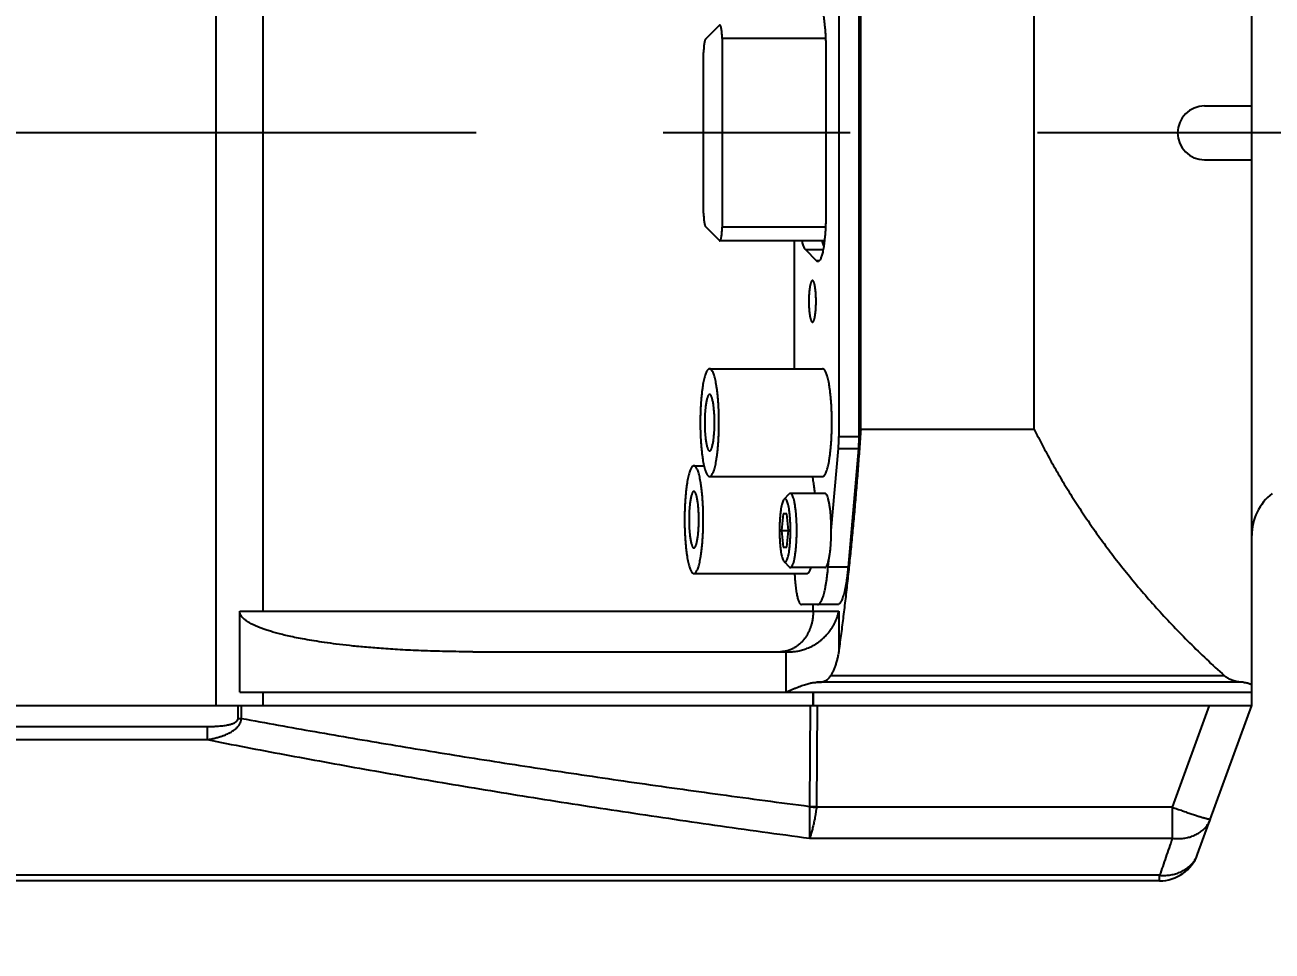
# Model space of a CAD drawing. Extents: x 0 to 3364, y 0 to 2376.
# Drawn here: x 1568.1 to 1660.5, y 1866.2 to 1935 of the extents above; entities that cross this region are included whole.
import ezdxf

# ---------------------------------------------------------------- set-up
doc = ezdxf.new("R2010")
doc.units = 0
doc.header["$LTSCALE"] = 185.02
doc.header["$PDMODE"] = 3
doc.header["$PDSIZE"] = 0.3125
doc.linetypes.add('CENTER', pattern=[0.6, 0.375, -0.075, 0.075, -0.075])
doc.layers.get('0').update_dxf_attribs({"linetype": 'CONTINUOUS'})
doc.layers.get('DEFPOINTS').update_dxf_attribs({"linetype": 'CONTINUOUS'})
doc.layers.add('95_ALL_DIM', color=7, linetype='CONTINUOUS')
doc.layers.add('DEFAULT_1', color=7, linetype='CENTER')
doc.styles.get("Standard").update_dxf_attribs({"font": 'txt', "width": 0.8})
doc.dimstyles.new('DIMSTYLE_17', dxfattribs={"dimtxt": 16, "dimasz": 6, "dimexe": 0.18, "dimexo": 0.0625, "dimgap": 0.09, "dimtad": 1, "dimtih": 1, "dimtoh": 1, "dimdec": 3, "dimdsep": 46, "dimtxsty": 'Standard', "dimblk": 'OPEN', "dimblk1": 'OPEN', "dimblk2": 'OPEN', "dimcen": 0.09, "dimadec": 0, "dimazin": 0, "dimtp": 0.1, "dimtm": 0.1, "dimtfac": 1, "dimtdec": 3, "dimtofl": 0, "dimtmove": 0, "dimatfit": 3, "dimldrblk": 'OPEN', "dimfxl": 1, "dimtolj": 1, "dimarcsym": 0})

# ---------------------------------------------------------------- blocks, each defined once
blk = doc.blocks.new('_OPEN')
at = {"color": 0, "linetype": 'ByBlock'}
for p, q in [((0, 0), (-1, 0.233)), ((-1, -0.233), (0, 0)), ((-1, 0), (0, 0))]:
    blk.add_line(p, q, dxfattribs=at)
blk = doc.blocks.new('*D70')
at = {"layer": '95_ALL_DIM', "color": 0, "transparency": 16777216}
for p, q in [((1514.451, 1799.958), (1448.482, 1917.47)), ((1708.654, 1799.958), (1514.451, 1799.958))]:
    blk.add_line(p, q, dxfattribs=at)
at = {"layer": 'DEFPOINTS', "color": 0, "transparency": 16777216}
for p in [(1445.545, 1922.702), (1447.503, 1919.214)]:
    blk.add_point(p, dxfattribs=at)
at = {"layer": '95_ALL_DIM', "color": 0, "transparency": 16777216, "xscale": 6, "yscale": 6, "zscale": 6, "rotation": 119.3088437469556}
blk.add_blockref('_OPEN', (1445.545, 1922.702), dxfattribs=at)
at = {"layer": '95_ALL_DIM', "color": 0, "transparency": 16777216, "insert": (1624.387, 1810.714), "char_height": 16, "attachment_point": 5}
blk.add_mtext('\\A1;2-M∅4 depth 10', dxfattribs=at)

msp = doc.modelspace()

# ---------------------------------------------------------------- linework, layer by layer
for p, q in [((1582.2395, 1884.4577), (1582.2395, 1969.4577)), ((1659.0239, 1884.4577), (1659.0239, 1969.4577)), ((1585.7125, 1891.4577), (1585.7125, 1962.4577)), ((1628.4071, 1949.4855), (1628.4071, 1904.4298)), ((1629.8843, 1949.4855), (1629.8843, 1904.4298)), ((1630.0239, 1904.9577), (1630.0239, 1948.9577)), ((1642.8924, 1904.9577), (1642.8924, 1948.9577)), ((1618.5192, 1933.9104), (1619.5438, 1934.9507)), ((1619.7476, 1933.9659), (1619.7476, 1919.9494)), ((1627.4197, 1933.9659), (1619.7476, 1933.9659)), ((1618.3758, 1920.9897), (1618.3758, 1932.9256)), ((1627.4347, 1933.2057), (1627.4347, 1920.8096)), ((1655.5239, 1928.9577), (1659.0239, 1928.9577)), ((1655.5239, 1924.9577), (1659.0239, 1924.9577)), ((1619.5438, 1918.9646), (1618.5192, 1920.0049)), ((1627.4154, 1919.9494), (1619.7476, 1919.9494)), ((1627.3384, 1918.9494), (1619.5739, 1918.9494)), ((1625.1078, 1909.4577), (1625.1078, 1918.9494)), ((1626.7417, 1917.4613), (1625.943, 1918.2724)), ((1627.2372, 1918.2724), (1625.943, 1918.2724)), ((1626.9465, 1917.4613), (1626.7417, 1917.4613)), ((1618.8207, 1909.4577), (1627.1916, 1909.4577)), ((1642.8924, 1904.9577), (1630.0239, 1904.9577)), ((1628.4071, 1904.4298), (1629.8843, 1904.4298)), ((1627.8427, 1897.4577), (1628.3704, 1903.5354)), ((1628.3704, 1903.5354), (1629.8476, 1903.5354)), ((1629.8476, 1903.5354), (1629.0824, 1894.7216)), ((1617.6572, 1902.2577), (1618.404, 1902.2577)), ((1618.8207, 1901.4577), (1627.1916, 1901.4577)), ((1624.3388, 1899.7708), (1624.7205, 1900.1646)), ((1627.3652, 1900.2077), (1624.8047, 1900.2077)), ((1624.2862, 1898.7004), (1624.1616, 1897.4577)), ((1624.5354, 1898.7004), (1624.2862, 1898.7004)), ((1624.66, 1897.4577), (1624.5354, 1898.7004)), ((1624.1616, 1897.4577), (1624.2862, 1896.2149)), ((1624.1616, 1897.4577), (1624.66, 1897.4577)), ((1624.5354, 1896.2149), (1624.66, 1897.4577)), ((1624.2862, 1896.2149), (1624.5354, 1896.2149)), ((1624.3388, 1895.1445), (1624.7205, 1894.7507)), ((1627.6052, 1894.7216), (1627.6519, 1895.2593)), ((1629.0824, 1894.7216), (1627.6052, 1894.7216)), ((1617.6572, 1894.2577), (1626.0281, 1894.2577)), ((1627.3652, 1894.7077), (1624.8047, 1894.7077)), ((1628.3058, 1891.9577), (1625.6287, 1891.9577)), ((1626.4982, 1891.4577), (1626.4982, 1891.9577)), ((1583.9893, 1885.4577), (1583.9893, 1891.4577)), ((1583.9893, 1891.4577), (1628.4026, 1891.4577)), ((1628.4026, 1891.4577), (1628.4026, 1888.549)), ((1601.2656, 1888.4577), (1624.7757, 1888.4577)), ((1624.4634, 1888.4577), (1624.4634, 1885.4577)), ((1627.8005, 1886.6845), (1656.9785, 1886.6845)), ((1658.3749, 1886.1909), (1626.7718, 1886.1909)), ((1583.9893, 1885.4577), (1659.0239, 1885.4577)), ((1585.7125, 1884.4577), (1585.7125, 1885.4577)), ((1626.4982, 1884.4577), (1626.4982, 1885.4577)), ((1626.5239, 1884.4577), (1626.5239, 1885.4577)), ((1442.5239, 1884.4577), (1659.0239, 1884.4577)), ((1583.8539, 1883.5115), (1583.8582, 1884.4577)), ((1584.114, 1883.5115), (1584.1184, 1884.4577)), ((1626.2658, 1884.4577), (1626.2315, 1876.9838)), ((1626.786, 1884.4577), (1626.7517, 1876.9838)), ((1653.1398, 1876.9172), (1655.8881, 1884.4577)), ((1655.0048, 1873.4303), (1659.0239, 1884.4577)), ((1551.4966, 1882.9131), (1581.5658, 1882.9131)), ((1581.5658, 1882.9131), (1581.5658, 1881.9364)), ((1551.4965, 1881.9364), (1581.5658, 1881.9364)), ((1653.1398, 1876.9172), (1626.7493, 1876.9172)), ((1653.1398, 1874.6209), (1653.1398, 1876.9172)), ((1626.2272, 1874.6209), (1653.1398, 1874.6209)), ((1652.1862, 1871.8757), (1558.8532, 1871.8757)), ((1652.1862, 1871.4577), (1652.1862, 1871.8757)), ((1652.1862, 1871.4577), (1558.8531, 1871.4577))]:
    msp.add_line(p, q)
for centre, radius, start, end in [((1655.5239, 1926.9577), 2, 90, 270), ((1663.0239, 1897.0852), 4, 128.682187, 180), ((1652.1862, 1874.4577), 3, 270, 339.974733)]:
    msp.add_arc(centre, radius, start, end)
for points, start_tangent, end_tangent in [([(1626.8443, 1936.6057), (1626.8884, 1936.5962), (1626.9371, 1936.5634), (1626.9852, 1936.5074), (1627.0323, 1936.4286), (1627.0781, 1936.3276), (1627.1223, 1936.2051), (1627.1646, 1936.0618), (1627.2046, 1935.8988), (1627.2422, 1935.7172), (1627.2771, 1935.5183), (1627.3089, 1935.3034), (1627.3375, 1935.074), (1627.3628, 1934.8318), (1627.3844, 1934.5783), (1627.4023, 1934.3153), (1627.4164, 1934.0447), (1627.4265, 1933.7682), (1627.4326, 1933.4879), (1627.4347, 1933.2057)], (0.9999903, -0.0044013), (0, -1)), ([(1619.5739, 1934.9657), (1619.5669, 1934.9651), (1619.5438, 1934.9507)], (-0.9996511, 0.0264145), (-0.7016738, -0.7124983)), ([(1619.7476, 1933.9659), (1619.746, 1934.0998), (1619.7414, 1934.2312), (1619.7337, 1934.3579), (1619.7231, 1934.4775), (1619.7099, 1934.5879), (1619.6942, 1934.6871), (1619.6764, 1934.7733), (1619.6567, 1934.845), (1619.6355, 1934.9009), (1619.6132, 1934.94), (1619.5902, 1934.9615), (1619.5739, 1934.9657)], (0, 1), (-0.9996511, 0.0264145)), ([(1618.5192, 1933.9104), (1618.4978, 1933.8805), (1618.4773, 1933.8352), (1618.4578, 1933.7753), (1618.4399, 1933.7017), (1618.4237, 1933.6156), (1618.4096, 1933.5185), (1618.3977, 1933.4118), (1618.3882, 1933.2972), (1618.3813, 1933.1767), (1618.3771, 1933.0522), (1618.3758, 1932.9256)], (-0.7016738, -0.7124983), (0, -1)), ([(1618.3758, 1920.9897), (1618.3771, 1920.8631), (1618.3813, 1920.7386), (1618.3882, 1920.6181), (1618.3977, 1920.5035), (1618.4096, 1920.3968), (1618.4237, 1920.2997), (1618.4399, 1920.2136), (1618.4578, 1920.14), (1618.4773, 1920.0801), (1618.4978, 1920.0348), (1618.5192, 1920.0049)], (0, -1), (0.7016738, -0.7124983)), ([(1627.4347, 1920.8096), (1627.4326, 1920.5274), (1627.4265, 1920.2471), (1627.4164, 1919.9706), (1627.4023, 1919.7), (1627.3844, 1919.437), (1627.3628, 1919.1836), (1627.3375, 1918.9413), (1627.3089, 1918.7119), (1627.2771, 1918.497), (1627.2422, 1918.2981), (1627.2046, 1918.1165), (1627.1646, 1917.9535), (1627.1223, 1917.8103), (1627.0781, 1917.6877), (1627.0323, 1917.5867), (1626.9852, 1917.5079), (1626.9371, 1917.4519), (1626.8884, 1917.4191), (1626.8443, 1917.4096)], (0, -1), (-0.9999903, -0.0044013)), ([(1619.5739, 1918.9496), (1619.5902, 1918.9538), (1619.6132, 1918.9753), (1619.6355, 1919.0144), (1619.6567, 1919.0703), (1619.6764, 1919.142), (1619.6942, 1919.2282), (1619.7099, 1919.3274), (1619.7231, 1919.4378), (1619.7337, 1919.5574), (1619.7414, 1919.6841), (1619.746, 1919.8156), (1619.7476, 1919.9494)], (0.9996511, 0.0264145), (0, 1)), ([(1619.5438, 1918.9646), (1619.5669, 1918.9502), (1619.5739, 1918.9496)], (0.7016738, -0.7124983), (0.9996511, 0.0264145)), ([(1625.943, 1918.2724), (1625.8956, 1918.3321), (1625.8493, 1918.414), (1625.8042, 1918.5175), (1625.7608, 1918.6419), (1625.7194, 1918.7865), (1625.6802, 1918.9494)], (-0.7016738, 0.7124983), (-0.2153463, 0.9765378)), ([(1627.1574, 1918.9494), (1627.1966, 1918.7865), (1627.238, 1918.6419), (1627.2806, 1918.5197)], (0.2153463, -0.9765378), (0.3602627, -0.9328509)), ([(1626.8443, 1917.4096), (1626.8394, 1917.4097), (1626.7904, 1917.4238), (1626.7417, 1917.4613)], (-0.9999903, -0.0044013), (-0.7016738, 0.7124983)), ([(1626.4449, 1916.0077), (1626.4176, 1915.9997), (1626.3907, 1915.9759), (1626.3643, 1915.9366), (1626.3387, 1915.882), (1626.3142, 1915.8129), (1626.2911, 1915.7298), (1626.2695, 1915.6337), (1626.2498, 1915.5256), (1626.232, 1915.4064), (1626.2165, 1915.2775), (1626.2032, 1915.1403), (1626.1925, 1914.996), (1626.1843, 1914.8462), (1626.1788, 1914.6924), (1626.1761, 1914.5362), (1626.1761, 1914.3791), (1626.1788, 1914.2229), (1626.1843, 1914.0691), (1626.1925, 1913.9193), (1626.2032, 1913.775), (1626.2165, 1913.6378), (1626.232, 1913.5089), (1626.2498, 1913.3898), (1626.2695, 1913.2816), (1626.2911, 1913.1855), (1626.3142, 1913.1024), (1626.3387, 1913.0333), (1626.3643, 1912.9787), (1626.3907, 1912.9394), (1626.4176, 1912.9156), (1626.4449, 1912.9077)], (-1, 0), (1, 0)), ([(1626.4449, 1912.9077), (1626.4721, 1912.9156), (1626.499, 1912.9394), (1626.5254, 1912.9787), (1626.551, 1913.0333), (1626.5755, 1913.1024), (1626.5986, 1913.1855), (1626.6202, 1913.2816), (1626.6399, 1913.3898), (1626.6577, 1913.5089), (1626.6733, 1913.6378), (1626.6865, 1913.775), (1626.6973, 1913.9193), (1626.7054, 1914.0691), (1626.7109, 1914.2229), (1626.7137, 1914.3791), (1626.7137, 1914.5362), (1626.7109, 1914.6924), (1626.7054, 1914.8462), (1626.6973, 1914.996), (1626.6865, 1915.1403), (1626.6733, 1915.2775), (1626.6577, 1915.4064), (1626.6399, 1915.5256), (1626.6202, 1915.6337), (1626.5986, 1915.7298), (1626.5755, 1915.8129), (1626.551, 1915.882), (1626.5254, 1915.9366), (1626.499, 1915.9759), (1626.4721, 1915.9997), (1626.4449, 1916.0077)], (1, 0), (-1, 0)), ([(1618.8207, 1909.4577), (1618.7633, 1909.444), (1618.7064, 1909.4031), (1618.6502, 1909.3353), (1618.5952, 1909.2409), (1618.5417, 1909.1207), (1618.4901, 1908.9755), (1618.4408, 1908.8063), (1618.3941, 1908.6142), (1618.3503, 1908.4005), (1618.3097, 1908.1668), (1618.2726, 1907.9145), (1618.2392, 1907.6454), (1618.2098, 1907.3614), (1618.1846, 1907.0644), (1618.1637, 1906.7565), (1618.1473, 1906.4396), (1618.1356, 1906.116), (1618.1285, 1905.788), (1618.1261, 1905.4577), (1618.1285, 1905.1273), (1618.1356, 1904.7993), (1618.1473, 1904.4757), (1618.1637, 1904.1589), (1618.1846, 1903.8509), (1618.2098, 1903.5539), (1618.2392, 1903.2699), (1618.2726, 1903.0008), (1618.3097, 1902.7485), (1618.3503, 1902.5148), (1618.3941, 1902.3011), (1618.4408, 1902.109), (1618.4901, 1901.9398), (1618.5417, 1901.7946), (1618.5952, 1901.6744), (1618.6502, 1901.5801), (1618.7064, 1901.5122), (1618.7633, 1901.4713), (1618.8207, 1901.4577)], (-1, 0), (1, 0)), ([(1618.8207, 1901.4577), (1618.878, 1901.4713), (1618.935, 1901.5122), (1618.9912, 1901.5801), (1619.0462, 1901.6744), (1619.0997, 1901.7946), (1619.1513, 1901.9398), (1619.2006, 1902.109), (1619.2473, 1902.3011), (1619.2911, 1902.5148), (1619.3317, 1902.7485), (1619.3688, 1903.0008), (1619.4022, 1903.2699), (1619.4316, 1903.5539), (1619.4568, 1903.8509), (1619.4776, 1904.1589), (1619.494, 1904.4757), (1619.5058, 1904.7993), (1619.5129, 1905.1273), (1619.5153, 1905.4577), (1619.5129, 1905.788), (1619.5058, 1906.116), (1619.494, 1906.4396), (1619.4776, 1906.7565), (1619.4568, 1907.0644), (1619.4316, 1907.3614), (1619.4022, 1907.6454), (1619.3688, 1907.9145), (1619.3317, 1908.1668), (1619.2911, 1908.4005), (1619.2473, 1908.6142), (1619.2006, 1908.8063), (1619.1513, 1908.9755), (1619.0997, 1909.1207), (1619.0462, 1909.2409), (1618.9912, 1909.3353), (1618.935, 1909.4031), (1618.878, 1909.444), (1618.8207, 1909.4577)], (1, 0), (-1, 0)), ([(1627.1916, 1901.4577), (1627.2474, 1901.4706), (1627.303, 1901.5095), (1627.3578, 1901.5739), (1627.4115, 1901.6635), (1627.4638, 1901.7777), (1627.5143, 1901.9158), (1627.5628, 1902.0769), (1627.6088, 1902.2599), (1627.6522, 1902.4636), (1627.6925, 1902.6868), (1627.7296, 1902.9279), (1627.7632, 1903.1854), (1627.7931, 1903.4577), (1627.8191, 1903.7429), (1627.841, 1904.0392), (1627.8587, 1904.3448), (1627.8721, 1904.6575), (1627.8811, 1904.9755), (1627.8856, 1905.2966), (1627.8856, 1905.6187), (1627.8811, 1905.9398), (1627.8721, 1906.2578), (1627.8587, 1906.5705), (1627.841, 1906.8761), (1627.8191, 1907.1724), (1627.7931, 1907.4577), (1627.7632, 1907.7299), (1627.7296, 1907.9874), (1627.6925, 1908.2285), (1627.6522, 1908.4517), (1627.6088, 1908.6554), (1627.5628, 1908.8384), (1627.5143, 1908.9995), (1627.4638, 1909.1376), (1627.4115, 1909.2518), (1627.3578, 1909.3414), (1627.303, 1909.4059), (1627.2474, 1909.4447), (1627.1916, 1909.4577)], (1, 0), (-1, 0)), ([(1618.8207, 1907.5577), (1618.786, 1907.5481), (1618.7517, 1907.5197), (1618.718, 1907.4726), (1618.6852, 1907.4072), (1618.6536, 1907.3242), (1618.6235, 1907.2243), (1618.5953, 1907.1084), (1618.569, 1906.9775), (1618.5451, 1906.8329), (1618.5236, 1906.6758), (1618.5049, 1906.5077), (1618.489, 1906.33), (1618.4761, 1906.1445), (1618.4663, 1905.9527), (1618.4597, 1905.7565), (1618.4564, 1905.5576), (1618.4564, 1905.3577), (1618.4597, 1905.1588), (1618.4663, 1904.9626), (1618.4761, 1904.7708), (1618.489, 1904.5853), (1618.5049, 1904.4077), (1618.5236, 1904.2395), (1618.5451, 1904.0824), (1618.569, 1903.9378), (1618.5953, 1903.8069), (1618.6235, 1903.691), (1618.6536, 1903.5911), (1618.6852, 1903.5081), (1618.718, 1903.4427), (1618.7517, 1903.3956), (1618.786, 1903.3672), (1618.8207, 1903.3577)], (-1, 0), (1, 0)), ([(1618.8207, 1903.3577), (1618.8554, 1903.3672), (1618.8897, 1903.3956), (1618.9234, 1903.4427), (1618.9562, 1903.5081), (1618.9878, 1903.5911), (1619.0178, 1903.691), (1619.0461, 1903.8069), (1619.0723, 1903.9378), (1619.0963, 1904.0824), (1619.1177, 1904.2395), (1619.1365, 1904.4077), (1619.1524, 1904.5853), (1619.1653, 1904.7708), (1619.1751, 1904.9626), (1619.1816, 1905.1588), (1619.1849, 1905.3577), (1619.1849, 1905.5576), (1619.1816, 1905.7565), (1619.1751, 1905.9527), (1619.1653, 1906.1445), (1619.1524, 1906.33), (1619.1365, 1906.5077), (1619.1177, 1906.6758), (1619.0963, 1906.8329), (1619.0723, 1906.9775), (1619.0461, 1907.1084), (1619.0178, 1907.2243), (1618.9878, 1907.3242), (1618.9562, 1907.4072), (1618.9234, 1907.4726), (1618.8897, 1907.5197), (1618.8554, 1907.5481), (1618.8207, 1907.5577)], (1, 0), (-1, 0)), ([(1630.0239, 1904.9577), (1629.9232, 1903.4952), (1629.816, 1902.0471), (1629.7024, 1900.6141), (1629.5825, 1899.1973), (1629.4562, 1897.7975), (1629.3237, 1896.4156), (1629.1851, 1895.0525), (1629.0404, 1893.709), (1628.8897, 1892.3861), (1628.7332, 1891.0846), (1628.5708, 1889.8052), (1628.4026, 1888.549)], (-0.0661657, -0.9978086), (-0.1360802, -0.9906978)), ([(1642.8924, 1904.9577), (1643.5034, 1903.7603), (1644.1549, 1902.558), (1644.8482, 1901.351), (1645.5848, 1900.1393), (1646.3661, 1898.9235), (1647.1936, 1897.704), (1648.0688, 1896.4812), (1648.9934, 1895.2559), (1649.9688, 1894.0288), (1650.9967, 1892.8007), (1652.0787, 1891.5726), (1653.2163, 1890.3457), (1654.4111, 1889.1211), (1655.6647, 1887.9002), (1656.9785, 1886.6845)], (0.4435005, -0.8962741), (0.7425781, -0.6697595)), ([(1628.3704, 1903.5354), (1628.3835, 1903.7048), (1628.3937, 1903.8806), (1628.4011, 1904.061), (1628.4056, 1904.2446), (1628.4071, 1904.4298)], (0.0864987, 0.996252), (0, 1)), ([(1629.8843, 1904.4298), (1629.8828, 1904.2446), (1629.8783, 1904.061), (1629.871, 1903.8806), (1629.8607, 1903.7048), (1629.8476, 1903.5354)], (0, -1), (-0.0864987, -0.996252)), ([(1617.6572, 1902.2577), (1617.5999, 1902.244), (1617.5429, 1902.2031), (1617.4867, 1902.1353), (1617.4317, 1902.0409), (1617.3782, 1901.9207), (1617.3267, 1901.7755), (1617.2773, 1901.6063), (1617.2306, 1901.4142), (1617.1868, 1901.2005), (1617.1462, 1900.9668), (1617.1091, 1900.7145), (1617.0758, 1900.4454), (1617.0464, 1900.1614), (1617.0212, 1899.8644), (1617.0003, 1899.5565), (1616.9839, 1899.2396), (1616.9721, 1898.916), (1616.965, 1898.588), (1616.9627, 1898.2577), (1616.965, 1897.9273), (1616.9721, 1897.5993), (1616.9839, 1897.2757), (1617.0003, 1896.9589), (1617.0212, 1896.6509), (1617.0464, 1896.3539), (1617.0758, 1896.0699), (1617.1091, 1895.8008), (1617.1462, 1895.5485), (1617.1868, 1895.3148), (1617.2306, 1895.1011), (1617.2773, 1894.909), (1617.3267, 1894.7398), (1617.3782, 1894.5946), (1617.4317, 1894.4744), (1617.4867, 1894.3801), (1617.5429, 1894.3122), (1617.5999, 1894.2713), (1617.6572, 1894.2577)], (-1, 0), (1, 0)), ([(1617.6572, 1894.2577), (1617.7146, 1894.2713), (1617.7716, 1894.3122), (1617.8278, 1894.3801), (1617.8828, 1894.4744), (1617.9363, 1894.5946), (1617.9878, 1894.7398), (1618.0372, 1894.909), (1618.0839, 1895.1011), (1618.1277, 1895.3148), (1618.1683, 1895.5485), (1618.2054, 1895.8008), (1618.2387, 1896.0699), (1618.2681, 1896.3539), (1618.2933, 1896.6509), (1618.3142, 1896.9589), (1618.3306, 1897.2757), (1618.3424, 1897.5993), (1618.3495, 1897.9273), (1618.3518, 1898.2577), (1618.3495, 1898.588), (1618.3424, 1898.916), (1618.3306, 1899.2396), (1618.3142, 1899.5565), (1618.2933, 1899.8644), (1618.2681, 1900.1614), (1618.2387, 1900.4454), (1618.2054, 1900.7145), (1618.1683, 1900.9668), (1618.1277, 1901.2005), (1618.0839, 1901.4142), (1618.0372, 1901.6063), (1617.9878, 1901.7755), (1617.9363, 1901.9207), (1617.8828, 1902.0409), (1617.8278, 1902.1353), (1617.7716, 1902.2031), (1617.7146, 1902.244), (1617.6572, 1902.2577)], (1, 0), (-1, 0)), ([(1626.6346, 1900.2077), (1626.6296, 1900.2577), (1626.5997, 1900.5299), (1626.5661, 1900.7874), (1626.5291, 1901.0285), (1626.4887, 1901.2517), (1626.4454, 1901.4554), (1626.4449, 1901.4577)], (-0.0965085, 0.9953322), (-0.2255438, 0.974233)), ([(1617.6572, 1900.3577), (1617.6226, 1900.3481), (1617.5882, 1900.3197), (1617.5545, 1900.2726), (1617.5217, 1900.2072), (1617.4901, 1900.1242), (1617.4601, 1900.0243), (1617.4318, 1899.9084), (1617.4056, 1899.7775), (1617.3817, 1899.6329), (1617.3602, 1899.4758), (1617.3414, 1899.3077), (1617.3255, 1899.13), (1617.3126, 1898.9445), (1617.3029, 1898.7527), (1617.2963, 1898.5565), (1617.293, 1898.3576), (1617.293, 1898.1577), (1617.2963, 1897.9588), (1617.3029, 1897.7626), (1617.3126, 1897.5708), (1617.3255, 1897.3853), (1617.3414, 1897.2077), (1617.3602, 1897.0395), (1617.3817, 1896.8824), (1617.4056, 1896.7378), (1617.4318, 1896.6069), (1617.4601, 1896.491), (1617.4901, 1896.3911), (1617.5217, 1896.3081), (1617.5545, 1896.2427), (1617.5882, 1896.1956), (1617.6226, 1896.1672), (1617.6572, 1896.1577)], (-1, 0), (1, 0)), ([(1617.6572, 1896.1577), (1617.6919, 1896.1672), (1617.7263, 1896.1956), (1617.76, 1896.2427), (1617.7928, 1896.3081), (1617.8243, 1896.3911), (1617.8544, 1896.491), (1617.8827, 1896.6069), (1617.9089, 1896.7378), (1617.9328, 1896.8824), (1617.9543, 1897.0395), (1617.9731, 1897.2077), (1617.989, 1897.3853), (1618.0019, 1897.5708), (1618.0116, 1897.7626), (1618.0182, 1897.9588), (1618.0215, 1898.1577), (1618.0215, 1898.3576), (1618.0182, 1898.5565), (1618.0116, 1898.7527), (1618.0019, 1898.9445), (1617.989, 1899.13), (1617.9731, 1899.3077), (1617.9543, 1899.4758), (1617.9328, 1899.6329), (1617.9089, 1899.7775), (1617.8827, 1899.9084), (1617.8544, 1900.0243), (1617.8243, 1900.1242), (1617.7928, 1900.2072), (1617.76, 1900.2726), (1617.7263, 1900.3197), (1617.6919, 1900.3481), (1617.6572, 1900.3577)], (1, 0), (-1, 0)), ([(1624.3386, 1899.7711), (1624.3007, 1899.7206), (1624.2482, 1899.6132), (1624.1988, 1899.4657), (1624.1533, 1899.2807), (1624.1126, 1899.0618), (1624.0774, 1898.813), (1624.0485, 1898.5389), (1624.0263, 1898.2447), (1624.0112, 1897.9358), (1624.0037, 1897.618), (1624.0037, 1897.2973), (1624.0112, 1896.9795), (1624.0263, 1896.6706), (1624.0485, 1896.3764), (1624.0774, 1896.1023), (1624.1126, 1895.8535), (1624.1533, 1895.6346), (1624.1988, 1895.4496), (1624.2482, 1895.3021), (1624.3007, 1895.1947), (1624.3386, 1895.1442)], (-0.70474, -0.7094656), (0.7047409, -0.7094648)), ([(1624.4108, 1899.8077), (1624.3552, 1899.7858), (1624.3386, 1899.7711)], (-1, 0), (-0.70474, -0.7094656)), ([(1624.4108, 1895.1077), (1624.4663, 1895.1295), (1624.5208, 1895.1947), (1624.5733, 1895.3021), (1624.6228, 1895.4497), (1624.6683, 1895.6346), (1624.709, 1895.8535), (1624.7441, 1896.1023), (1624.7731, 1896.3764), (1624.7953, 1896.6706), (1624.8103, 1896.9795), (1624.8179, 1897.2973), (1624.8179, 1897.618), (1624.8103, 1897.9358), (1624.7953, 1898.2447), (1624.7731, 1898.5389), (1624.7441, 1898.813), (1624.709, 1899.0618), (1624.6683, 1899.2807), (1624.6228, 1899.4657), (1624.5733, 1899.6132), (1624.5208, 1899.7206), (1624.4663, 1899.7858), (1624.4108, 1899.8077)], (1, 0), (-1, 0)), ([(1624.8047, 1900.2077), (1624.7397, 1900.1821), (1624.7202, 1900.1649)], (-1, 0), (-0.7047005, -0.7095049)), ([(1624.8047, 1894.7077), (1624.8697, 1894.7332), (1624.9335, 1894.8096), (1624.9949, 1894.9352), (1625.0528, 1895.1079), (1625.106, 1895.3243), (1625.1537, 1895.5805), (1625.1948, 1895.8717), (1625.2287, 1896.1924), (1625.2547, 1896.5367), (1625.2722, 1896.8981), (1625.2811, 1897.27), (1625.2811, 1897.6453), (1625.2722, 1898.0172), (1625.2547, 1898.3786), (1625.2287, 1898.7229), (1625.1948, 1899.0436), (1625.1537, 1899.3348), (1625.106, 1899.591), (1625.0528, 1899.8074), (1624.9949, 1899.9801), (1624.9335, 1900.1058), (1624.8697, 1900.1821), (1624.8047, 1900.2077)], (1, 0), (-1, 0)), ([(1627.3652, 1894.7077), (1627.4399, 1894.7415), (1627.5128, 1894.8422), (1627.582, 1895.0074), (1627.6459, 1895.2329), (1627.7029, 1895.5131), (1627.7515, 1895.8412), (1627.7907, 1896.2092), (1627.8194, 1896.6079), (1627.8369, 1897.0275), (1627.8427, 1897.4577), (1627.8369, 1897.8878), (1627.8194, 1898.3074), (1627.7907, 1898.7061), (1627.7515, 1899.0741), (1627.7029, 1899.4022), (1627.6459, 1899.6824), (1627.582, 1899.9079), (1627.5128, 1900.0731), (1627.4399, 1900.1738), (1627.3652, 1900.2077)], (1, 0), (-1, 0)), ([(1624.3386, 1895.1442), (1624.3552, 1895.1295), (1624.4108, 1895.1077)], (0.7047409, -0.7094648), (1, 0)), ([(1624.7202, 1894.7504), (1624.7397, 1894.7332), (1624.8047, 1894.7077)], (0.7047047, -0.7095007), (1, 0)), ([(1626.8286, 1891.9577), (1626.8926, 1891.9713), (1626.9563, 1892.012), (1627.0193, 1892.0797), (1627.0812, 1892.174), (1627.1418, 1892.2943), (1627.2007, 1892.44), (1627.2575, 1892.6103), (1627.312, 1892.8043), (1627.3639, 1893.0209), (1627.4128, 1893.2589), (1627.4586, 1893.5171), (1627.5009, 1893.794), (1627.5396, 1894.0881), (1627.5744, 1894.3979), (1627.6052, 1894.7216)], (1, 0), (0.0864987, 0.996252)), ([(1629.0824, 1894.7216), (1629.0516, 1894.3979), (1629.0168, 1894.0881), (1628.9782, 1893.794), (1628.9358, 1893.5171), (1628.89, 1893.2589), (1628.8411, 1893.0209), (1628.7892, 1892.8043), (1628.7347, 1892.6103), (1628.6779, 1892.44), (1628.619, 1892.2943), (1628.5584, 1892.174), (1628.4965, 1892.0797), (1628.4335, 1892.012), (1628.3698, 1891.9713), (1628.3058, 1891.9577)], (-0.0864987, -0.996252), (-1, 0)), ([(1625.1222, 1894.2577), (1625.1255, 1894.1812), (1625.1392, 1893.9316), (1625.1566, 1893.6898), (1625.1776, 1893.4577), (1625.202, 1893.2369), (1625.2297, 1893.0293), (1625.2604, 1892.8363), (1625.2939, 1892.6595), (1625.3299, 1892.5002), (1625.3682, 1892.3596), (1625.4086, 1892.2387), (1625.4505, 1892.1386), (1625.4939, 1892.0599), (1625.5383, 1892.0032), (1625.5833, 1891.9691), (1625.6287, 1891.9577)], (0.0416351, -0.9991329), (1, 0)), ([(1626.0281, 1894.2577), (1626.084, 1894.2706), (1626.1395, 1894.3095), (1626.1943, 1894.3739), (1626.2481, 1894.4635), (1626.3004, 1894.5777), (1626.3482, 1894.7076)], (1, 0), (0.3170734, 0.948401)), ([(1601.2656, 1888.4577), (1599.2314, 1888.4785), (1597.4433, 1888.532), (1595.8645, 1888.608), (1594.4662, 1888.6998), (1593.2253, 1888.8023), (1592.1225, 1888.9122), (1591.1415, 1889.0267), (1590.2684, 1889.1439), (1589.4912, 1889.2623), (1588.7994, 1889.3806), (1588.184, 1889.4981), (1587.6367, 1889.614), (1587.1505, 1889.7278), (1586.719, 1889.8392), (1586.3367, 1889.9478), (1585.9985, 1890.0535), (1585.6999, 1890.1561), (1585.437, 1890.2555), (1585.2061, 1890.3517), (1585.004, 1890.4447), (1584.8279, 1890.5343), (1584.6752, 1890.6207), (1584.5435, 1890.7039), (1584.4307, 1890.7838), (1584.335, 1890.8605), (1584.255, 1890.9335), (1584.189, 1891.0028), (1584.1353, 1891.0685), (1584.0923, 1891.1306), (1584.0584, 1891.1895), (1584.0323, 1891.2461), (1584.0129, 1891.3009), (1583.9996, 1891.3541), (1583.9918, 1891.4063), (1583.9893, 1891.4577)], (-1, 0), (0, 1)), ([(1626.4982, 1891.4577), (1626.496, 1891.3316), (1626.4897, 1891.2075), (1626.4794, 1891.0854), (1626.4652, 1890.9658), (1626.4475, 1890.8487), (1626.4264, 1890.7342), (1626.402, 1890.6226), (1626.3746, 1890.5139), (1626.3444, 1890.4081), (1626.3115, 1890.3054), (1626.2761, 1890.2057), (1626.2384, 1890.109), (1626.1985, 1890.0154), (1626.1565, 1889.9248), (1626.1126, 1889.8372), (1626.0669, 1889.7526), (1626.0195, 1889.671), (1625.9706, 1889.5923), (1625.9201, 1889.5166), (1625.8683, 1889.4437), (1625.8151, 1889.3736), (1625.7607, 1889.3063), (1625.7052, 1889.2419), (1625.6486, 1889.1801), (1625.591, 1889.1211), (1625.5325, 1889.0648), (1625.4731, 1889.0112), (1625.4129, 1888.9602), (1625.352, 1888.9118), (1625.2903, 1888.8659), (1625.2281, 1888.8227), (1625.1652, 1888.782), (1625.1019, 1888.7438), (1625.0381, 1888.7081), (1624.9739, 1888.6749), (1624.9094, 1888.6442), (1624.8446, 1888.6159), (1624.7795, 1888.59), (1624.7143, 1888.5665), (1624.6489, 1888.5454), (1624.5835, 1888.5266), (1624.5181, 1888.5102), (1624.4527, 1888.496), (1624.3874, 1888.4841), (1624.3223, 1888.4745), (1624.2574, 1888.4671), (1624.1928, 1888.4618), (1624.1285, 1888.4587), (1624.0647, 1888.4577)], (0, -1), (-1, 0)), ([(1624.7757, 1888.4577), (1624.9413, 1888.4619), (1625.1094, 1888.4749), (1625.2795, 1888.4969), (1625.4512, 1888.528), (1625.6248, 1888.5686), (1625.7999, 1888.6191), (1625.9763, 1888.6798), (1626.154, 1888.7513), (1626.3322, 1888.8338), (1626.5106, 1888.928), (1626.6885, 1889.0343), (1626.8651, 1889.1531), (1627.0392, 1889.2844), (1627.2097, 1889.4284), (1627.3754, 1889.5852), (1627.5351, 1889.7549), (1627.6871, 1889.9367), (1627.8294, 1890.1297), (1627.9607, 1890.3331), (1628.0797, 1890.5462), (1628.1847, 1890.7672), (1628.274, 1890.9937), (1628.3469, 1891.2243), (1628.4026, 1891.4577)], (1, 0), (0.1965985, 0.9804841)), ([(1628.4026, 1888.549), (1628.3518, 1888.2379), (1628.2873, 1887.9416), (1628.2105, 1887.6604), (1628.1224, 1887.3944), (1628.0241, 1887.1432), (1627.9164, 1886.9066), (1627.8005, 1886.6845)], (-0.1360802, -0.9906978), (-0.4865236, -0.8736674)), ([(1626.7718, 1886.1909), (1626.9049, 1886.1944), (1627.0258, 1886.2047), (1627.1355, 1886.2216), (1627.2351, 1886.2447), (1627.3254, 1886.2738), (1627.4073, 1886.3084), (1627.4817, 1886.3483), (1627.5491, 1886.3932), (1627.6101, 1886.4428), (1627.6653, 1886.4969), (1627.7152, 1886.5553), (1627.7602, 1886.6179), (1627.8005, 1886.6845)], (1, 0), (0.4865236, 0.8736674)), ([(1658.3749, 1886.1909), (1658.1993, 1886.1974), (1658.0266, 1886.2164), (1657.8594, 1886.2474), (1657.7002, 1886.2892), (1657.5507, 1886.3404), (1657.4123, 1886.3994), (1657.2857, 1886.4648), (1657.1714, 1886.535), (1657.0691, 1886.6086), (1656.9785, 1886.6845)], (-1, 0), (-0.7425781, 0.6697595)), ([(1624.4634, 1885.4577), (1624.6931, 1885.5558), (1624.9197, 1885.6516), (1625.1413, 1885.7431), (1625.3561, 1885.8288), (1625.5617, 1885.9069), (1625.7556, 1885.9758), (1625.9374, 1886.0352), (1626.1074, 1886.0849), (1626.2652, 1886.1247), (1626.4103, 1886.1547), (1626.543, 1886.1754), (1626.6635, 1886.1872), (1626.7718, 1886.1909)], (0.9192817, 0.3936002), (1, 0)), ([(1658.3749, 1886.1909), (1658.4839, 1886.1862), (1658.5905, 1886.1724), (1658.6923, 1886.1501), (1658.7876, 1886.1205), (1658.8751, 1886.0847), (1658.9539, 1886.0442), (1659.0239, 1886.0003)], (1, 0), (0.822769, -0.5683759)), ([(1581.5658, 1881.9364), (1581.9047, 1881.9991), (1582.2053, 1882.0676), (1582.4717, 1882.1407), (1582.7077, 1882.2171), (1582.9163, 1882.2961), (1583.1003, 1882.3767), (1583.2622, 1882.4585), (1583.4044, 1882.5409), (1583.5292, 1882.6238), (1583.638, 1882.7069), (1583.7309, 1882.7883), (1583.8094, 1882.8674), (1583.8754, 1882.9443), (1583.9298, 1883.0177), (1583.9742, 1883.0873), (1584.0103, 1883.1536), (1584.0392, 1883.2162), (1584.0624, 1883.2762), (1584.0812, 1883.3358), (1584.0959, 1883.3949), (1584.1068, 1883.4535), (1584.114, 1883.5115)], (0.9867234, 0.1624095), (0.0946295, 0.9955126)), ([(1581.5658, 1882.9131), (1581.8828, 1882.9167), (1582.163, 1882.9266), (1582.4101, 1882.9418), (1582.6281, 1882.9614), (1582.8198, 1882.9845), (1582.9879, 1883.0107), (1583.135, 1883.0393), (1583.2631, 1883.0699), (1583.3747, 1883.1022), (1583.4711, 1883.1359), (1583.5525, 1883.1702), (1583.6203, 1883.2045), (1583.6765, 1883.2386), (1583.7219, 1883.272), (1583.758, 1883.3042), (1583.7866, 1883.3354), (1583.8086, 1883.3653), (1583.8254, 1883.3943), (1583.8381, 1883.4235), (1583.8469, 1883.4528), (1583.8521, 1883.4821), (1583.8539, 1883.5115)], (1, 0.0000086), (0.0046098, 0.9999894)), ([(1583.8539, 1883.5115), (1583.941, 1883.5112), (1584.0278, 1883.5112), (1584.114, 1883.5115)], (0.9999895, -0.0045725), (0.9999892, 0.0046428)), ([(1584.114, 1883.5115), (1589.5548, 1882.5301), (1595.1764, 1881.5646), (1600.9885, 1880.6145), (1607.0001, 1879.6798), (1613.2158, 1878.7615), (1619.6294, 1877.8619), (1626.2315, 1876.9838)], (0.9833462, -0.1817423), (0.9917225, -0.1283994)), ([(1581.5658, 1881.9364), (1587.2981, 1880.8331), (1593.232, 1879.7488), (1599.3794, 1878.683), (1605.7513, 1877.6356), (1612.3552, 1876.6074), (1619.1842, 1875.6014), (1626.2272, 1874.6209)], (0.981043, -0.1937903), (0.9909745, -0.1340508)), ([(1626.2336, 1876.9501), (1626.2333, 1876.7573), (1626.233, 1876.5654), (1626.2326, 1876.375), (1626.2322, 1876.1872), (1626.2318, 1876.0027), (1626.2314, 1875.8224), (1626.2309, 1875.647), (1626.2305, 1875.4773), (1626.23, 1875.3141), (1626.2294, 1875.1581), (1626.2289, 1875.0102), (1626.2284, 1874.8708), (1626.2278, 1874.7408), (1626.2272, 1874.6209)], (-0.0014145, -0.999999), (-0.0061673, -0.999981)), ([(1626.7493, 1876.9172), (1626.722, 1876.7261), (1626.6926, 1876.5361), (1626.6613, 1876.3477), (1626.628, 1876.162), (1626.5931, 1875.9797), (1626.5566, 1875.8016), (1626.5186, 1875.6286), (1626.4794, 1875.4614), (1626.439, 1875.3008), (1626.3978, 1875.1474), (1626.3558, 1875.0021), (1626.3132, 1874.8654), (1626.2703, 1874.7381), (1626.2272, 1874.6209)], (-0.1358064, -0.9907354), (-0.3600781, -0.9329221)), ([(1626.2315, 1876.9838), (1626.4039, 1876.9843), (1626.5775, 1876.9843), (1626.7517, 1876.9838)], (0.9999892, 0.0046428), (0.9999895, -0.0045725)), ([(1626.2315, 1876.9838), (1626.2331, 1876.9668), (1626.2336, 1876.9501)], (0.1205709, -0.9927047), (-0.0013752, -0.9999991)), ([(1626.2336, 1876.9501), (1626.4045, 1876.9397), (1626.5766, 1876.9287), (1626.7493, 1876.9172)], (0.9982533, -0.0590787), (0.9976717, -0.0681999)), ([(1626.7517, 1876.9838), (1626.7511, 1876.9503), (1626.7493, 1876.9172)], (-0.0045776, -0.9999895), (-0.068389, -0.9976587)), ([(1653.1398, 1876.9172), (1653.3221, 1876.8512), (1653.5036, 1876.7862), (1653.6836, 1876.7225), (1653.8613, 1876.6601), (1654.036, 1876.5996), (1654.2069, 1876.541), (1654.3734, 1876.4846), (1654.5347, 1876.4307), (1654.6902, 1876.3795), (1654.8392, 1876.3312), (1654.9811, 1876.286), (1655.1153, 1876.2441), (1655.2412, 1876.2057), (1655.3583, 1876.1709), (1655.4661, 1876.1399), (1655.5642, 1876.1128), (1655.6521, 1876.0898), (1655.7296, 1876.0708), (1655.7961, 1876.0561), (1655.8516, 1876.0456), (1655.8957, 1876.0394), (1655.9283, 1876.0376), (1655.9493, 1876.04), (1655.9584, 1876.0469)], (0.9398432, -0.3416061), (0.3424345, 0.9395417)), ([(1653.1398, 1874.6209), (1653.3286, 1874.6032), (1653.5166, 1874.5957), (1653.7031, 1874.5984), (1653.8872, 1874.6114), (1654.0682, 1874.6347), (1654.2454, 1874.668), (1654.418, 1874.7112), (1654.5854, 1874.7643), (1654.7467, 1874.8269), (1654.9014, 1874.8988), (1655.0488, 1874.9797), (1655.1883, 1875.0693), (1655.3193, 1875.1672), (1655.4413, 1875.273), (1655.5538, 1875.3862), (1655.6563, 1875.5064), (1655.7483, 1875.6331), (1655.8296, 1875.7658), (1655.8997, 1875.9039), (1655.9584, 1876.0469)], (0.9927901, -0.1198655), (0.3424345, 0.9395417)), ([(1653.1398, 1874.6209), (1652.89, 1873.9018), (1652.6478, 1873.2045), (1652.4131, 1872.5291), (1652.1862, 1871.8757)], (-0.328149, -0.944626), (-0.328149, -0.944626)), ([(1652.1862, 1871.8757), (1652.3736, 1871.8632), (1652.5602, 1871.8612), (1652.7454, 1871.8697), (1652.9283, 1871.8886), (1653.1082, 1871.9179), (1653.2843, 1871.9575), (1653.456, 1872.0072), (1653.6226, 1872.0668), (1653.7834, 1872.1361), (1653.9378, 1872.2147), (1654.085, 1872.3024), (1654.2246, 1872.3988), (1654.3559, 1872.5036), (1654.4785, 1872.6162), (1654.5918, 1872.7363), (1654.6954, 1872.8633), (1654.7889, 1872.9968), (1654.8718, 1873.1362), (1654.9439, 1873.2809), (1655.0048, 1873.4303)], (0.9955649, -0.0940768), (0.3424345, 0.9395417))]:
    msp.add_spline(points, degree=3, dxfattribs=dict(start_tangent=start_tangent, end_tangent=end_tangent))
at = {"layer": 'DEFAULT_1'}
msp.add_line((1823.5239, 1926.9577), (1399.0718, 1926.9577), dxfattribs=at)

# ---------------------------------------------------------------- dimensions: what is measured, and where the dimension line sits
at = {"layer": '95_ALL_DIM'}
dim = msp.add_diameter_dim_2p(p1=(1447.5029, 1919.2137), p2=(1445.5449, 1922.7016), text='2-M<> depth 10', dimstyle='DIMSTYLE_17', dxfattribs=at)
dim.commit()
dim.dimension.update_dxf_attribs({"geometry": '*D70', "text_midpoint": (1624.387, 1799.9576), "dimtype": 163})

doc.saveas('drawing.dxf')
